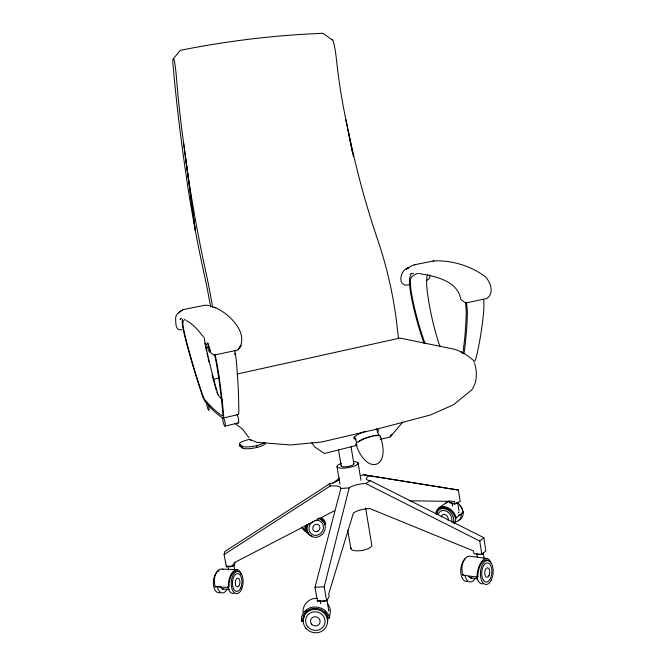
<?xml version="1.0" encoding="UTF-8"?>
<svg xmlns="http://www.w3.org/2000/svg" width="666" height="666" viewBox="0 0 666 666"><rect width="100%" height="100%" fill="white"/><g stroke="black" fill="none" stroke-linecap="round" stroke-linejoin="round"><path stroke-width="1" d="M429.945 274.95L429.662 278.105L426.498 280.669M302.014 619.655L301.648 621.528L303.097 621.336A12.671 11.322 8 0 1 313.353 608.458A12.671 11.322 8 0 1 328.005 618.106L329.462 617.915L330.469 610.456A14.078 13.678 50.1 0 0 327.547 603.787M234.89 562.395L234.34 565.451L226.357 566.783L224.117 554.553L224.75 551.59L329.803 483.699A12.829 3.571 -9.8 0 0 339.285 479.445M303.455 619.463L304.362 614.776M226.357 566.783L226.656 565.251M326.615 600.757L324.209 586.846L349.167 487.887A13.403 3.896 -9.3 0 1 365.692 483.508L370.263 480.71L483.807 537.678L485.855 550.882L481.826 554.37L473.926 553.737L473.493 550.965L369.871 508.549A13.37 4.221 -9.3 0 0 353.405 513.053L328.696 593.955L329.195 596.844L326.615 600.757L317.424 601.09L315.018 587.221L340.859 488.486L349.167 487.887M241.2 345.463L238.153 349.592C251.14 333.208 226.215 309.906 211.064 306.235M391.791 434.299L390.201 436.913L380.244 439.418M391.858 434.274L390.201 436.913L402.888 421.986M241.017 345.721L237.854 350.033L214.219 355.078M173.235 58.874L180.32 50.325C227.306 40.901 275.141 35.132 323.027 33.3L332.858 40.41A4.629 1.598 81.2 0 1 333.824 43.24A45.271 15.093 80.9 0 1 336.313 58.4A282.193 126.473 81.7 0 0 345.837 119.48L350.299 141.708M481.826 554.37L479.761 541.075L483.807 537.678M332.958 483.275L339.444 478.088M223.618 569.588A12.787 7.459 86.7 0 0 216 573.251A12.787 7.459 86.7 0 0 215.21 586.846L228.346 587.454L229.046 586.913A11.588 5.619 -79.2 0 1 232.001 574.367A11.588 5.619 -79.2 0 1 238.603 571.719M215.21 586.846L215.917 586.313M178.355 313.02L183.366 309.532L205.328 305.178L209.224 305.619M458.2 515.442L459.731 514.327M436.963 514.11A10.573 7.776 46.3 0 1 445.188 507.9A10.573 7.776 46.3 0 1 455.136 517.69L456.193 517.757L463.086 512.712A11.68 9.54 63.8 0 0 457.159 502.589M182.642 309.856C178.813 311.755 174.867 315.151 175.641 319.855C175.966 324.084 175.325 330.802 182.043 329.803M487.462 558.583L470.646 556.335A13.82 7.917 87.1 0 0 463.403 561.355A13.82 7.917 87.1 0 0 462.703 575.066L477.172 577.222L477.93 576.673A12.371 5.986 -77.9 0 1 481.435 563.378A12.371 5.986 -77.9 0 1 488.528 560.83M462.703 575.066L463.461 574.525M439.036 507.75L447.227 502.031M224.117 554.553L330.045 486.113A13.262 3.813 -9.9 0 1 340.859 488.486M334.265 510.864L233.874 562.887L234.34 565.451L232.492 565.009M449.05 501.057L449.3 502.655L454.845 503.812L460.189 501.481L458.399 490.051L363.744 474.8A12.704 3.497 -9.3 0 1 360.814 475.557M181.776 318.539L180.095 319.156L180.752 318.997M409.956 274.192L411.705 273.551M317.424 601.09L319.114 600.482M301.507 527.022L305.078 530.011L306.16 529.711A10.032 8.716 -47.4 0 1 306.785 524.808M415.026 264.668L411.197 265.992L406.277 269.289L409.09 267.399C399.783 268.914 396.195 288.836 409.948 284.482M357.342 445.196L324.475 453.479L314.568 446.869L311.713 442.64M249.975 439.269L247.993 439.751A11.747 2.664 -10.7 0 0 239.802 444.513L240.118 446.295L242.474 448.018A11.846 2.739 -10.7 0 0 256.818 447.435A11.846 2.739 -10.7 0 0 264.943 442.532M225.025 426.123L238.461 422.952M224.434 417.765L237.945 414.61M213.078 379.354L219.081 378.03M237.046 374.059L399.958 338.07L453.321 349.009C460.964 350.94 467.815 355.394 473.659 360.581M466.45 302.863L486.846 298.493C494.563 293.032 490.551 282.875 485.755 276.998C471.386 266.142 452.023 260.031 433.899 260.93L414.227 264.827M433.075 261.097L433.899 260.93M411.33 273.818L412.038 273.684M449.3 502.655L451.115 502.455M315.018 587.221L324.209 586.846M409.182 500.799L454.47 501.406L454.845 503.812M222.336 569.114L237.537 569.663M217.94 586.405L220.97 586.546M222.685 589.044L229.437 589.368M462.029 512.645L463.086 512.712M419.547 273.626C435.348 276.224 457.742 280.769 460.905 299.567L465.326 302.714M475.999 576.39L477.93 576.673M470.629 577.897L477.397 578.92M363.744 474.8L458.399 490.051M214.011 307.217L215.876 307.825M249.991 439.427L256.56 442.316L290.592 444.938L321.52 442.024L378.263 428.787L430.619 414.935L453.538 404.72L471.695 389.96C477.314 382.359 477.322 371.819 474.525 363.078M365.692 483.508L479.761 541.075M186.097 320.463C193.123 324.092 198.31 330.328 203.105 336.447M460.83 351.839L463.253 353.163M250.458 440.084L251.065 440.501M234.823 423.335L242.482 429.046L249.009 437.795M213.844 355.011L209.291 351.781L207.034 346.087M239.802 444.513L242.158 446.22A11.846 2.714 -10.7 0 0 251.964 446.511A11.846 2.714 -10.7 0 0 263.603 443.032M355.944 444.13C366 475.399 391.425 469.255 380.369 436.347M376.64 428.896L378.979 435.714M354.72 436.954L356.676 442.815M345.837 119.48L353.421 156.677M206.269 343.673L206.535 344.896M350.707 143.731L351.515 147.769M351.923 149.792L352.331 151.815M234.665 570.054L233.749 565.034A2.997 1.016 -12.2 0 1 231.452 566.45A2.997 1.016 -12.2 0 1 228.205 566.533M227.88 566.067L228.613 570.088M242.158 446.22L242.474 448.018M256.543 445.612L256.86 447.419M320.229 600.849L320.729 603.704M326.856 599.625L328.829 611.038A3.388 1.365 -10.6 0 0 328.763 610.68M338.536 450.099L341.217 465.975M337.004 466.741L339.951 484.165M347.769 530.278L350.89 548.717M358.067 462.92L360.98 480.328M365.601 507.983L371.761 544.846A10.631 3.688 -9.4 0 1 361.139 550.582A10.631 3.688 -9.4 0 1 350.965 547.735M351.032 446.811L353.862 463.678M457.65 502.63L458.982 511.105M452.122 503.33L452.564 506.152M483.3 553.08L484.065 558.033M477.455 557.608L476.839 553.646A3.255 1.19 -6.7 0 0 480.377 554.528A3.255 1.19 -6.7 0 0 483.216 552.78M183.666 143.415L195.313 230.453A570.612 193.165 85.4 0 1 187.404 184.349L186.563 178.138A777.821 303.579 87 0 1 172.935 64.061A7.826 1.632 83.9 0 1 172.827 60.889L172.952 59.565A4.337 0.899 84 0 1 173.626 58.941L174.051 59.773A4.862 1.007 83.9 0 1 174.717 62.787A47.453 9.532 83.7 0 1 176.557 78.813A301.507 82.742 84.2 0 0 183.666 143.415L195.313 230.453A578.23 196.753 85.4 0 0 204.504 275.599A131.277 25.416 81 0 1 210.598 307.018M398.518 338.811L396.553 321.853A137.496 44.006 76.2 0 0 377.564 239.377A533.766 293.889 84.2 0 1 348.385 131.319M329.803 483.699L330.045 486.113M218.565 374.708L218.781 377.222M376.307 429.195A12.962 3.005 -18.7 0 1 377.222 432.059M356.085 439.227A12.962 3.005 -18.7 0 1 354.945 436.43A12.962 3.005 -18.7 0 1 365.076 431.385M358.45 441.924A11.738 2.656 -18.7 0 1 364.31 438.811M365.243 438.436A11.738 2.656 -18.7 0 1 368.165 437.412M369.139 437.112A11.738 2.656 -18.7 0 1 372.927 436.163M374.617 435.872A11.738 2.656 -18.7 0 1 377.872 435.739M356.402 444.78A12.854 2.905 -18.7 0 1 368.148 437.146A12.854 2.905 -18.7 0 1 379.92 437.287M370.263 480.71A13.054 3.688 -9 0 1 369.089 475.849M354.204 461.58A10.723 2.855 -9.5 0 1 355.136 465.7A10.723 2.855 -9.5 0 1 339.502 467.982A10.723 2.855 -9.5 0 1 341.425 463.444M353.471 463.303A6.435 1.715 -9.5 0 1 348.168 466.475A6.435 1.715 -9.5 0 1 341.283 465.517M185.24 156.035A583.033 200.574 85.6 0 0 205.761 271.603A144.464 27.855 81 0 1 212.612 307.367M331.593 39.61A4.129 1.424 81.2 0 1 332.209 39.652M240.118 446.295A11.738 2.689 -10.7 0 1 240.168 444.871M322.502 520.837A2.656 0.833 -10.2 0 1 322.128 521.078M319.014 518.006A10.032 8.716 -47.4 0 1 324.683 524.625L325.757 524.333A11.205 9.732 -47.4 0 0 321.786 517.973M305.078 530.011A11.205 9.732 -47.4 0 1 305.461 525.432M317.782 518.406A9.724 8.816 -58.7 0 1 324.875 529.795A9.724 8.816 -58.7 0 1 312.595 536.854A9.724 8.816 -58.7 0 1 308.341 523.834M320.171 518.706A9.682 8.791 -58.7 0 1 321.911 520.204M311.921 536.013A9.682 8.791 -58.7 0 1 306.077 529.328M305.969 526.873A9.682 8.791 -58.7 0 1 306.243 525.224M314.951 520.537A7.759 7.035 -58.7 0 1 323.193 529.187A7.759 7.035 -58.7 0 1 311.538 534.049A7.759 7.035 -58.7 0 1 313.153 521.295M307.176 532.026A9.549 8.683 -58.5 0 1 302.114 527.68M308.35 533.008A9.582 8.708 -58.5 0 1 303.271 528.654M457.242 502.239A2.789 0.882 -7.5 0 1 455.319 503.812A2.789 0.882 -7.5 0 1 452.197 503.088M459.057 512.296A2.789 0.907 -7.4 0 1 458.375 512.795M445.354 503.696A11.68 9.54 63.8 0 1 449.508 501.04M435.905 513.761A11.805 8.683 46.3 0 1 445.079 506.826A11.805 8.683 46.3 0 1 456.193 517.757M441.267 508.175A10.181 7.934 54.7 0 1 444.622 507.159M455.536 517.224A10.181 7.934 54.7 0 1 454.462 523.201M436.372 514.252A10.206 7.942 54.8 0 1 447.286 509.665A10.206 7.942 54.8 0 1 453.213 523.31M438.403 513.852A8.15 6.344 54.8 0 1 447.385 511.696A8.15 6.344 54.8 0 1 451.54 522.244M460.048 505.561A10.057 7.884 54.4 0 1 458.741 520.188M461.263 513.919A10.082 7.9 54.5 0 1 454.77 521.944M456.909 517.324A6.56 5.137 54.5 0 1 455.902 518.223M441.317 516.974A4.029 3.139 54.8 0 1 445.521 514.793A4.029 3.139 54.8 0 1 448.01 520.246M477.172 577.222A13.82 6.685 -77.9 0 1 482.542 560.539A13.82 6.685 -77.9 0 1 490.834 562.937M467.274 581.343A11.822 6.385 -85.2 0 1 460.789 572.552A11.822 6.385 -85.2 0 1 465.492 558.657M482.958 583.757A11.971 6.335 -85.4 0 1 476.856 577.33M475.258 578.246A11.855 6.377 -85.2 0 1 465.026 575.557M471.711 577.913A7.709 4.146 -85.2 0 1 468.731 576.34M326.79 599.283A3.397 1.332 -10.6 0 1 326.69 599.999M326.307 600.374A3.397 1.332 -10.6 0 1 322.444 601.515A3.397 1.332 -10.6 0 1 320.171 600.507M302.963 612.212A14.078 13.678 50.1 0 1 317.332 598.359M301.648 621.528A14.152 12.646 8 0 1 313.103 607.134A14.152 12.646 8 0 1 329.462 617.915M303.613 617.557A12.204 11.572 19 0 1 307.168 610.481M325.058 611.912A12.204 11.572 19 0 1 327.389 622.51M228.346 587.454A12.937 6.277 -79.2 0 1 233.233 571.386A12.937 6.277 -79.2 0 1 241.067 574.425M219.763 592.64A11.039 6.019 -85.9 0 1 213.353 583.333A11.039 6.019 -85.9 0 1 219.147 570.829M233.982 593.348A11.131 5.944 -86.2 0 1 227.922 586.771M227.081 589.194A11.064 5.994 -85.9 0 1 217.191 586.271M223.709 589.01A7.193 3.896 -86 0 1 220.196 586.371M465.459 302.589A36.547 15.576 77.8 0 1 466.183 315.168A210.931 78.088 79.9 0 1 462.812 353.263M424.925 343.248A21.503 8.658 77 0 1 424.592 342.266L423.052 337.795A145.255 65.385 77.9 0 1 411.671 294.38A32.101 13.012 78.1 0 1 410.389 281.693A8.025 3.188 78.4 0 1 411.33 277.414L411.513 277.198A64.777 26.049 77 0 1 418.448 273.368M424.092 343.406A23.651 9.524 77 0 1 423.743 342.332A147.652 66.483 77.9 0 1 410.864 294.439A34.241 13.878 78.1 0 1 409.498 280.927A10.082 4.004 78.4 0 1 410.289 276.224M412.679 273.668A66.933 26.923 77 0 1 413.303 273.218M410.681 275.566A10.082 4.004 78.4 0 1 410.897 275.299M463.986 353.729A213.028 78.888 79.9 0 0 467.282 316.117A38.786 16.525 77.8 0 0 466.516 302.764M473.734 361.813A10.123 4.512 80 0 0 475.94 358.441A211.796 82.601 83.8 0 0 483.574 312.654A38.561 17.341 81.7 0 0 483.624 299.225M440.501 346.703A8.275 3.48 80.6 0 1 439.319 344.522A21.395 9.108 80.8 0 1 437.587 339.385L436.28 334.89A144.347 68.498 81.9 0 1 427.247 291.258A31.935 13.653 82 0 1 426.74 278.505A7.984 3.347 82.3 0 1 427.639 274.725M236.713 414.427A4.404 0.924 77.3 0 1 238.636 419.946A4.404 0.924 77.3 0 1 237.895 422.56M223.56 417.898A4.421 0.866 77.4 0 1 225.299 424.583A4.421 0.866 77.4 0 1 223.834 424.309A4.421 0.866 77.4 0 1 222.852 417.765M208.366 404.703A4.221 0.783 77.7 0 1 209.066 409.89A4.221 0.783 77.7 0 1 207.692 408.308A4.221 0.783 77.7 0 1 206.751 402.847M203.979 337.029A154.77 34.957 78.3 0 0 214.544 382.326L215.842 387.113A22.744 4.562 77.8 0 0 217.466 392.624A8.791 1.74 77.8 0 0 219.122 396.32L219.272 396.503A508.932 109.399 83 0 0 222.219 399.791M216.974 392.674A25.017 5.02 77.8 0 1 216.808 392.132M216.317 390.492A25.017 5.02 77.8 0 1 216.159 389.935M215.842 388.811A25.017 5.02 77.8 0 1 215.384 387.079M215.16 386.263A157.326 35.548 78.3 0 1 214.702 384.615M214.252 382.958A157.326 35.548 78.3 0 1 213.37 379.637M213.145 378.804A157.326 35.548 78.3 0 1 212.054 374.617M208.933 361.929A157.326 35.548 78.3 0 1 208.142 358.516M207.75 356.801A157.326 35.548 78.3 0 1 206.976 353.38M206.41 350.799A157.326 35.548 78.3 0 1 206.035 349.084M205.852 348.226A157.326 35.548 78.3 0 1 205.486 346.503M205.128 344.78A157.326 35.548 78.3 0 1 204.77 343.057M217.69 394.805A10.981 2.173 77.8 0 1 217.499 394.272M237.579 414.56A10.789 2.273 77.5 0 0 238.828 411.297A224.567 41.275 79.2 0 0 236.663 364.585A41.159 8.766 78.2 0 0 234.857 350.582M182.692 319.322A71.104 12.413 74.4 0 0 182.317 320.346A10.714 1.848 74.9 0 0 182.626 325.957A36.43 6.41 74.8 0 0 185.714 339.943A158.35 31.194 74.7 0 0 200.649 390.401A25.125 4.387 74.4 0 0 202.914 396.986A11.022 1.906 74.3 0 0 205.319 401.781A523.068 98.285 78.9 0 0 222.752 418.023A10.839 1.99 74.1 0 0 223.601 414.843A226.174 36.189 75.5 0 0 217.849 368.798A41.392 7.684 74.7 0 0 215.085 354.945M214.519 354.645A39.003 7.234 74.7 0 1 217.124 367.682A223.934 35.822 75.5 0 1 222.835 413.245L222.869 413.703A8.458 1.557 74.1 0 1 222.178 415.767A518.831 97.411 78.9 0 1 204.895 399.767L204.753 399.583A8.825 1.523 74.3 0 1 202.964 395.912A22.844 3.988 74.4 0 1 201.065 390.442L199.5 385.697A155.777 30.678 74.7 0 1 186.105 339.976A34.157 6.011 74.8 0 1 183.2 326.84A8.525 1.465 74.9 0 1 182.909 322.56L182.959 322.361A68.814 12.005 74.4 0 1 185.09 319.355M234.748 353.346A38.778 8.258 78.2 0 1 234.973 354.853M210.314 351.24L207.684 342.982L210.314 351.24M317.849 531.202A3.838 3.48 -58.7 0 0 318.39 524.716A3.838 3.48 -58.7 0 0 312.77 527.955A3.838 3.48 -58.7 0 0 317.849 531.202M491.333 579.961A12.005 6.327 -85.5 0 0 488.428 560.647A12.005 6.327 -85.5 0 0 480.652 576.873A12.005 6.327 -85.5 0 0 491.333 579.961M490.442 578.429A9.582 5.045 -85.5 0 0 488.111 563.028A9.582 5.045 -85.5 0 0 481.918 575.99A9.582 5.045 -85.5 0 0 490.442 578.429M489.044 575.457A4.745 2.498 -85.5 0 0 487.878 567.848A4.745 2.498 -85.5 0 0 484.823 574.275A4.745 2.498 -85.5 0 0 489.044 575.457M305.935 628.238A12.263 11.622 19 0 0 326.773 625.565A12.263 11.622 19 0 0 313.353 609.515A12.263 11.622 19 0 0 305.935 628.238M307.834 626.806A9.79 9.282 19 0 0 324.467 624.666A9.79 9.282 19 0 0 313.744 611.863A9.79 9.282 19 0 0 307.834 626.806M311.596 624.15A4.845 4.587 19 0 0 319.822 623.085A4.845 4.587 19 0 0 314.51 616.749A4.845 4.587 19 0 0 311.596 624.15M241.591 589.26A11.155 5.919 -86.3 0 0 238.445 571.478A11.155 5.919 -86.3 0 0 231.51 586.838A11.155 5.919 -86.3 0 0 241.591 589.26M240.726 587.878A8.899 4.729 -86.3 0 0 238.203 573.692A8.899 4.729 -86.3 0 0 232.675 585.972A8.899 4.729 -86.3 0 0 240.726 587.878M239.335 585.156A4.404 2.339 -86.3 0 0 238.07 578.146A4.404 2.339 -86.3 0 0 235.348 584.24A4.404 2.339 -86.3 0 0 239.335 585.156"/></g></svg>
